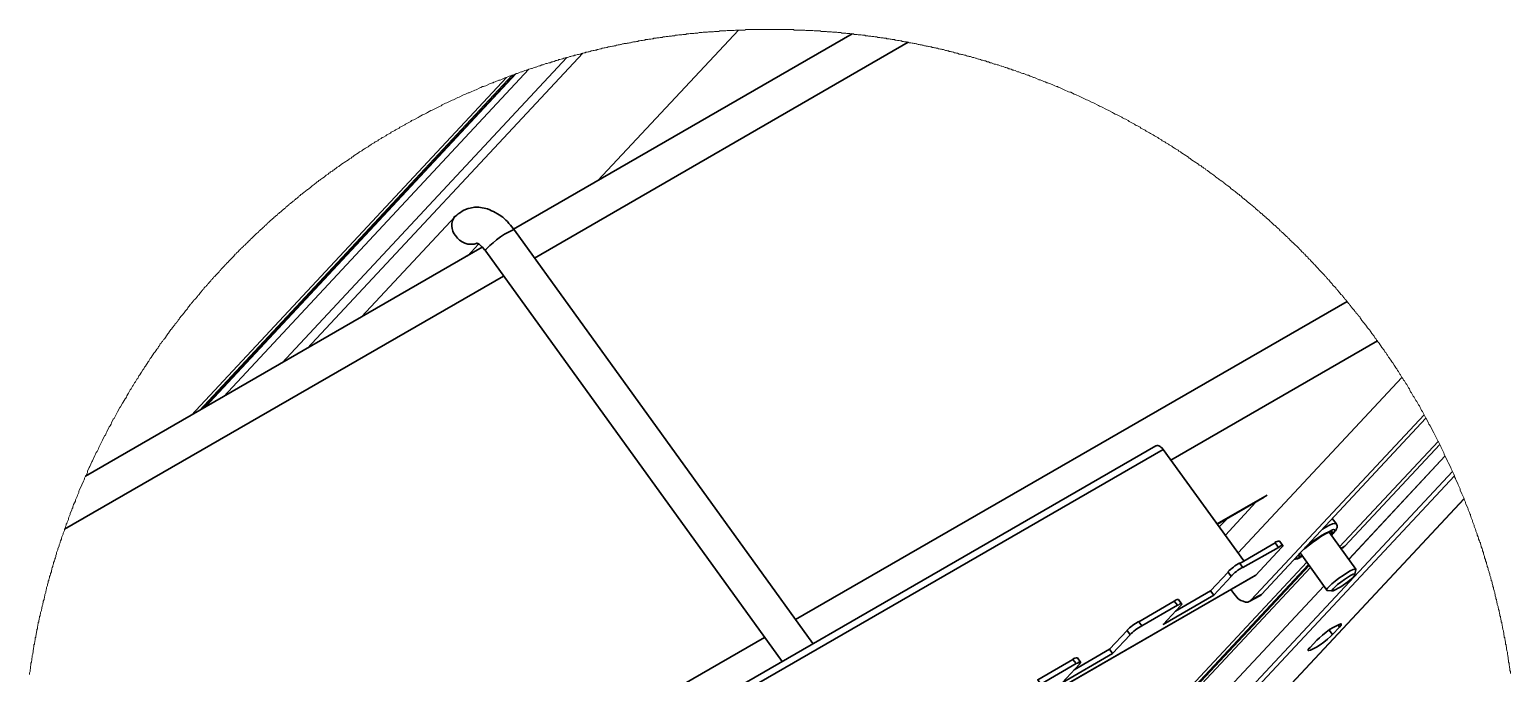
# Model space of a CAD drawing. Header units: feet. Extents: x -327 to 55127, y -2634 to 4121.
# Drawn here: x -273.46 to -255.54, y 54.48 to 62.28 of the extents above; entities that cross this region are included whole.
import ezdxf

# ---------------------------------------------------------------- set-up
doc = ezdxf.new("R2010")
doc.units = ezdxf.units.FT
doc.header["$MEASUREMENT"] = 0
doc.layers.add('PDF_0', color=7, linetype='Continuous')

msp = doc.modelspace()

# ---------------------------------------------------------------- linework, layer by layer
at = {"layer": 'PDF_0', "lineweight": 18}
msp.add_lwpolyline([(-273.457, 54.469), (-273.457, 54.49), (-273.452, 54.506), (-273.452, 54.527), (-273.447, 54.543), (-273.447, 54.569), (-273.442, 54.58), (-273.442, 54.606), (-273.436, 54.617), (-273.436, 54.627), (-273.431, 54.643), (-273.431, 54.664), (-273.426, 54.68), (-273.426, 54.701), (-273.42, 54.717), (-273.42, 54.728), (-273.415, 54.738), (-273.415, 54.765), (-273.41, 54.775), (-273.41, 54.791), (-273.405, 54.801), (-273.405, 54.828), (-273.399, 54.838), (-273.399, 54.849), (-273.394, 54.865), (-273.394, 54.875), (-273.389, 54.886), (-273.389, 54.912), (-273.384, 54.923), (-273.384, 54.938), (-273.378, 54.949), (-273.378, 54.96), (-273.373, 54.975), (-273.373, 54.986), (-273.368, 54.996), (-273.368, 55.012), (-273.362, 55.023), (-273.362, 55.049), (-273.357, 55.06), (-273.357, 55.07), (-273.352, 55.086), (-273.352, 55.097), (-273.347, 55.107), (-273.347, 55.123), (-273.341, 55.133), (-273.341, 55.144), (-273.336, 55.16), (-273.336, 55.17), (-273.331, 55.181), (-273.331, 55.191), (-273.326, 55.207), (-273.326, 55.218), (-273.32, 55.228), (-273.315, 55.244), (-273.315, 55.255), (-273.31, 55.265), (-273.31, 55.281), (-273.304, 55.292), (-273.304, 55.302), (-273.299, 55.318), (-273.299, 55.329), (-273.294, 55.339), (-273.294, 55.355), (-273.283, 55.376), (-273.283, 55.386), (-273.278, 55.402), (-273.278, 55.413), (-273.273, 55.423), (-273.273, 55.439), (-273.262, 55.46), (-273.262, 55.476), (-273.257, 55.487), (-273.257, 55.497), (-273.252, 55.508), (-273.252, 55.524), (-273.241, 55.545), (-273.241, 55.56), (-273.231, 55.582), (-273.231, 55.597), (-273.225, 55.608), (-273.225, 55.618), (-273.22, 55.629), (-273.215, 55.645), (-273.215, 55.655), (-273.21, 55.666), (-273.204, 55.682), (-273.204, 55.692), (-273.194, 55.713), (-273.194, 55.729), (-273.189, 55.74), (-273.189, 55.75), (-273.183, 55.766), (-273.178, 55.777), (-273.178, 55.787), (-273.173, 55.798), (-273.167, 55.813), (-273.167, 55.824), (-273.157, 55.845), (-273.152, 55.861), (-273.152, 55.871), (-273.146, 55.882), (-273.141, 55.898), (-273.141, 55.908), (-273.131, 55.929), (-273.131, 55.945), (-273.115, 55.977), (-273.115, 55.993), (-273.099, 56.024), (-273.099, 56.04), (-273.088, 56.061), (-273.088, 56.072), (-273.083, 56.088), (-273.073, 56.109), (-273.073, 56.119), (-273.067, 56.135), (-273.051, 56.167), (-273.051, 56.182), (-273.036, 56.214), (-273.036, 56.23), (-273.025, 56.251), (-273.02, 56.267), (-273.015, 56.277), (-273.015, 56.288), (-273.009, 56.298), (-273.004, 56.314), (-272.988, 56.346), (-272.988, 56.356), (-272.983, 56.372), (-272.967, 56.404), (-272.967, 56.42), (-272.946, 56.462), (-272.941, 56.478), (-272.936, 56.488), (-272.936, 56.499), (-272.93, 56.509), (-272.925, 56.525), (-272.904, 56.567), (-272.904, 56.583), (-272.883, 56.625), (-272.878, 56.641), (-272.862, 56.673), (-272.862, 56.683), (-272.856, 56.699), (-272.83, 56.752), (-272.825, 56.767), (-272.804, 56.81), (-272.798, 56.825), (-272.793, 56.836), (-272.793, 56.847), (-272.783, 56.868), (-272.777, 56.873), (-272.762, 56.904), (-272.756, 56.92), (-272.756, 56.931), (-272.735, 56.973), (-272.73, 56.989), (-272.704, 57.042), (-272.698, 57.057), (-272.667, 57.121), (-272.661, 57.136), (-272.651, 57.158), (-272.64, 57.168), (-272.625, 57.2), (-272.619, 57.215), (-272.582, 57.289), (-272.577, 57.305), (-272.551, 57.358), (-272.54, 57.368), (-272.53, 57.389), (-272.524, 57.405), (-272.493, 57.468), (-272.482, 57.479), (-272.472, 57.5), (-272.466, 57.516), (-272.445, 57.558), (-272.435, 57.569), (-272.403, 57.632), (-272.393, 57.648), (-272.366, 57.7), (-272.356, 57.711), (-272.335, 57.753), (-272.324, 57.764), (-272.303, 57.806), (-272.292, 57.816), (-272.287, 57.827), (-272.282, 57.843), (-272.271, 57.864), (-272.261, 57.874), (-272.24, 57.917), (-272.229, 57.927), (-272.213, 57.959), (-272.203, 57.969), (-272.187, 58.001), (-272.176, 58.011), (-272.161, 58.043), (-272.15, 58.054), (-272.134, 58.085), (-272.124, 58.096), (-272.113, 58.117), (-272.103, 58.127), (-272.087, 58.159), (-272.076, 58.17), (-272.066, 58.191), (-272.055, 58.201), (-272.045, 58.222), (-272.034, 58.233), (-272.024, 58.254), (-272.013, 58.264), (-271.997, 58.296), (-271.987, 58.307), (-271.976, 58.328), (-271.966, 58.338), (-271.955, 58.359), (-271.945, 58.365), (-271.939, 58.375), (-271.929, 58.386), (-271.918, 58.407), (-271.908, 58.417), (-271.897, 58.438), (-271.887, 58.449), (-271.876, 58.47), (-271.866, 58.48), (-271.86, 58.491), (-271.85, 58.502), (-271.839, 58.523), (-271.829, 58.528), (-271.823, 58.538), (-271.813, 58.549), (-271.802, 58.57), (-271.792, 58.581), (-271.786, 58.591), (-271.776, 58.602), (-271.765, 58.623), (-271.755, 58.633), (-271.75, 58.644), (-271.739, 58.649), (-271.728, 58.67), (-271.718, 58.681), (-271.713, 58.691), (-271.702, 58.702), (-271.697, 58.712), (-271.686, 58.723), (-271.681, 58.733), (-271.67, 58.739), (-271.66, 58.76), (-271.649, 58.77), (-271.644, 58.781), (-271.634, 58.791), (-271.628, 58.802), (-271.602, 58.828), (-271.597, 58.839), (-271.586, 58.849), (-271.581, 58.86), (-271.57, 58.871), (-271.565, 58.881), (-271.549, 58.897), (-271.544, 58.907), (-271.533, 58.918), (-271.528, 58.929), (-271.518, 58.939), (-271.512, 58.95), (-271.502, 58.955), (-271.497, 58.965), (-271.486, 58.976), (-271.481, 58.986), (-271.47, 58.997), (-271.465, 59.008), (-271.454, 59.013), (-271.444, 59.023), (-271.439, 59.034), (-271.428, 59.044), (-271.423, 59.055), (-271.412, 59.06), (-271.407, 59.071), (-271.396, 59.081), (-271.391, 59.092), (-271.381, 59.102), (-271.375, 59.113), (-271.365, 59.118), (-271.36, 59.129), (-271.349, 59.139), (-271.344, 59.15), (-271.333, 59.16), (-271.323, 59.166), (-271.317, 59.176), (-271.307, 59.187), (-271.302, 59.197), (-271.291, 59.203), (-271.286, 59.213), (-271.265, 59.234), (-271.259, 59.245), (-271.249, 59.25), (-271.244, 59.261), (-271.233, 59.271), (-271.228, 59.282), (-271.217, 59.287), (-271.207, 59.297), (-271.201, 59.308), (-271.164, 59.345), (-271.159, 59.355), (-271.149, 59.361), (-271.143, 59.371), (-271.096, 59.419), (-271.091, 59.429), (-271.08, 59.435), (-271.075, 59.445), (-271.064, 59.456), (-271.054, 59.461), (-271.049, 59.471), (-270.985, 59.535), (-270.98, 59.545), (-270.969, 59.556), (-270.959, 59.561), (-270.954, 59.572), (-270.943, 59.582), (-270.933, 59.587), (-270.927, 59.598), (-270.917, 59.608), (-270.906, 59.614), (-270.901, 59.624), (-270.89, 59.635), (-270.88, 59.64), (-270.869, 59.651), (-270.864, 59.661), (-270.853, 59.666), (-270.843, 59.677), (-270.838, 59.688), (-270.827, 59.693), (-270.817, 59.703), (-270.811, 59.714), (-270.801, 59.719), (-270.79, 59.73), (-270.785, 59.74), (-270.774, 59.746), (-270.711, 59.809), (-270.701, 59.814), (-270.69, 59.825), (-270.685, 59.835), (-270.674, 59.84), (-270.637, 59.877), (-270.627, 59.883), (-270.616, 59.893), (-270.611, 59.904), (-270.6, 59.909), (-270.59, 59.919), (-270.579, 59.925), (-270.574, 59.935), (-270.564, 59.946), (-270.553, 59.951), (-270.516, 59.988), (-270.506, 59.993), (-270.5, 60.004), (-270.49, 60.009), (-270.479, 60.02), (-270.469, 60.025), (-270.458, 60.035), (-270.453, 60.046), (-270.442, 60.051), (-270.432, 60.062), (-270.421, 60.067), (-270.395, 60.093), (-270.384, 60.099), (-270.374, 60.109), (-270.363, 60.114), (-270.358, 60.125), (-270.347, 60.136), (-270.337, 60.141), (-270.326, 60.151), (-270.316, 60.157), (-270.311, 60.167), (-270.3, 60.172), (-270.29, 60.183), (-270.279, 60.188), (-270.268, 60.199), (-270.258, 60.204), (-270.253, 60.215), (-270.242, 60.22), (-270.232, 60.23), (-270.221, 60.236), (-270.21, 60.246), (-270.2, 60.252), (-270.195, 60.262), (-270.184, 60.267), (-270.174, 60.278), (-270.163, 60.283), (-270.152, 60.294), (-270.142, 60.299), (-270.116, 60.325), (-270.105, 60.331), (-270.094, 60.341), (-270.084, 60.346), (-270.073, 60.357), (-270.063, 60.362), (-270.047, 60.378), (-270.037, 60.383), (-270.026, 60.394), (-270.015, 60.399), (-270.005, 60.41), (-269.994, 60.415), (-269.979, 60.431), (-269.968, 60.436), (-269.957, 60.447), (-269.947, 60.452), (-269.936, 60.462), (-269.926, 60.468), (-269.915, 60.478), (-269.894, 60.489), (-269.868, 60.515), (-269.847, 60.526), (-269.836, 60.536), (-269.826, 60.541), (-269.815, 60.552), (-269.794, 60.562), (-269.784, 60.573), (-269.773, 60.578), (-269.762, 60.589), (-269.752, 60.594), (-269.736, 60.61), (-269.715, 60.62), (-269.704, 60.631), (-269.694, 60.636), (-269.683, 60.647), (-269.662, 60.657), (-269.652, 60.668), (-269.631, 60.678), (-269.62, 60.689), (-269.599, 60.7), (-269.588, 60.71), (-269.567, 60.721), (-269.557, 60.731), (-269.546, 60.736), (-269.531, 60.752), (-269.509, 60.763), (-269.499, 60.773), (-269.478, 60.784), (-269.467, 60.794), (-269.436, 60.81), (-269.425, 60.821), (-269.404, 60.831), (-269.393, 60.842), (-269.362, 60.858), (-269.351, 60.868), (-269.33, 60.879), (-269.32, 60.889), (-269.288, 60.905), (-269.278, 60.916), (-269.246, 60.931), (-269.235, 60.942), (-269.204, 60.958), (-269.193, 60.968), (-269.177, 60.974), (-269.146, 60.989), (-269.135, 61), (-269.093, 61.021), (-269.082, 61.032), (-269.04, 61.053), (-269.03, 61.063), (-268.988, 61.084), (-268.977, 61.095), (-268.967, 61.1), (-268.951, 61.105), (-268.919, 61.121), (-268.909, 61.132), (-268.845, 61.163), (-268.835, 61.174), (-268.824, 61.179), (-268.808, 61.184), (-268.756, 61.211), (-268.745, 61.221), (-268.703, 61.242), (-268.687, 61.248), (-268.656, 61.264), (-268.645, 61.274), (-268.603, 61.295), (-268.587, 61.3), (-268.513, 61.337), (-268.497, 61.343), (-268.476, 61.353), (-268.466, 61.364), (-268.424, 61.385), (-268.408, 61.39), (-268.345, 61.422), (-268.329, 61.427), (-268.276, 61.453), (-268.26, 61.459), (-268.208, 61.485), (-268.192, 61.49), (-268.15, 61.511), (-268.139, 61.511), (-268.123, 61.517), (-268.07, 61.543), (-268.055, 61.548), (-268.012, 61.569), (-267.997, 61.575), (-267.976, 61.585), (-267.965, 61.585), (-267.955, 61.59), (-267.939, 61.596), (-267.886, 61.622), (-267.87, 61.627), (-267.86, 61.632), (-267.849, 61.632), (-267.839, 61.638), (-267.823, 61.643), (-267.781, 61.664), (-267.765, 61.664), (-267.723, 61.685), (-267.707, 61.69), (-267.696, 61.696), (-267.686, 61.696), (-267.654, 61.712), (-267.638, 61.717), (-267.628, 61.717), (-267.617, 61.722), (-267.612, 61.722), (-267.57, 61.743), (-267.554, 61.743), (-267.522, 61.759), (-267.506, 61.764), (-267.496, 61.764), (-267.464, 61.78), (-267.449, 61.785), (-267.438, 61.785), (-267.417, 61.796), (-267.412, 61.796), (-267.401, 61.801), (-267.385, 61.806), (-267.375, 61.806), (-267.354, 61.817), (-267.338, 61.822), (-267.327, 61.822), (-267.306, 61.833), (-267.29, 61.838), (-267.28, 61.838), (-267.259, 61.849), (-267.243, 61.849), (-267.211, 61.864), (-267.196, 61.864), (-267.174, 61.875), (-267.159, 61.875), (-267.138, 61.885), (-267.127, 61.885), (-267.111, 61.891), (-267.09, 61.901), (-267.08, 61.901), (-267.064, 61.907), (-267.053, 61.912), (-267.043, 61.912), (-267.027, 61.917), (-267.016, 61.922), (-267.006, 61.922), (-266.995, 61.928), (-266.979, 61.933), (-266.969, 61.933), (-266.958, 61.938), (-266.948, 61.938), (-266.937, 61.943), (-266.921, 61.949), (-266.911, 61.949), (-266.9, 61.954), (-266.885, 61.959), (-266.874, 61.959), (-266.863, 61.965), (-266.848, 61.965), (-266.827, 61.975), (-266.816, 61.975), (-266.8, 61.98), (-266.79, 61.98), (-266.779, 61.986), (-266.763, 61.991), (-266.758, 61.991), (-266.747, 61.996), (-266.737, 61.996), (-266.726, 62.001), (-266.711, 62.001), (-266.7, 62.007), (-266.689, 62.007), (-266.674, 62.012), (-266.663, 62.017), (-266.653, 62.017), (-266.637, 62.023), (-266.626, 62.023), (-266.616, 62.028), (-266.6, 62.028), (-266.589, 62.033), (-266.579, 62.033), (-266.568, 62.038), (-266.552, 62.044), (-266.542, 62.044), (-266.531, 62.049), (-266.516, 62.049), (-266.505, 62.054), (-266.494, 62.054), (-266.479, 62.059), (-266.468, 62.059), (-266.458, 62.065), (-266.442, 62.065), (-266.431, 62.07), (-266.421, 62.07), (-266.405, 62.075), (-266.394, 62.075), (-266.384, 62.081), (-266.368, 62.081), (-266.357, 62.086), (-266.347, 62.086), (-266.336, 62.091), (-266.321, 62.091), (-266.31, 62.096), (-266.299, 62.096), (-266.284, 62.102), (-266.273, 62.102), (-266.263, 62.107), (-266.236, 62.107), (-266.226, 62.112), (-266.21, 62.112), (-266.199, 62.117), (-266.189, 62.117), (-266.173, 62.123), (-266.162, 62.123), (-266.152, 62.128), (-266.126, 62.128), (-266.115, 62.133), (-266.099, 62.133), (-266.089, 62.138), (-266.078, 62.138), (-266.062, 62.144), (-266.041, 62.144), (-266.025, 62.149), (-266.015, 62.149), (-266.004, 62.154), (-265.978, 62.154), (-265.967, 62.16), (-265.941, 62.16), (-265.925, 62.165), (-265.915, 62.165), (-265.904, 62.17), (-265.878, 62.17), (-265.867, 62.175), (-265.841, 62.175), (-265.83, 62.181), (-265.804, 62.181), (-265.793, 62.186), (-265.767, 62.186), (-265.757, 62.191), (-265.73, 62.191), (-265.72, 62.196), (-265.693, 62.196), (-265.683, 62.202), (-265.656, 62.202), (-265.641, 62.207), (-265.62, 62.207), (-265.604, 62.212), (-265.567, 62.212), (-265.556, 62.218), (-265.519, 62.218), (-265.509, 62.223), (-265.482, 62.223), (-265.467, 62.228), (-265.419, 62.228), (-265.409, 62.233), (-265.372, 62.233), (-265.356, 62.239), (-265.319, 62.239), (-265.309, 62.244), (-265.256, 62.244), (-265.245, 62.249), (-265.182, 62.249), (-265.171, 62.254), (-265.119, 62.254), (-265.108, 62.26), (-265.034, 62.26), (-265.019, 62.265), (-264.934, 62.265), (-264.918, 62.27), (-264.803, 62.27), (-264.792, 62.276), (-264.217, 62.276), (-264.207, 62.27), (-264.08, 62.27), (-264.065, 62.265), (-263.98, 62.265), (-263.964, 62.26), (-263.891, 62.26), (-263.88, 62.254), (-263.817, 62.254), (-263.806, 62.249), (-263.754, 62.249), (-263.743, 62.244), (-263.69, 62.244), (-263.68, 62.239), (-263.643, 62.239), (-263.632, 62.233), (-263.58, 62.233), (-263.569, 62.228), (-263.532, 62.228), (-263.516, 62.223), (-263.49, 62.223), (-263.48, 62.218), (-263.443, 62.218), (-263.432, 62.212), (-263.395, 62.212), (-263.379, 62.207), (-263.353, 62.207), (-263.342, 62.202), (-263.316, 62.202), (-263.306, 62.196), (-263.279, 62.196), (-263.269, 62.191), (-263.242, 62.191), (-263.232, 62.186), (-263.205, 62.186), (-263.195, 62.181), (-263.169, 62.181), (-263.158, 62.175), (-263.132, 62.175), (-263.121, 62.17), (-263.095, 62.17), (-263.084, 62.165), (-263.058, 62.165), (-263.047, 62.16), (-263.032, 62.16), (-263.021, 62.154), (-262.995, 62.154), (-262.984, 62.149), (-262.974, 62.149), (-262.958, 62.144), (-262.937, 62.144), (-262.921, 62.138), (-262.91, 62.138), (-262.9, 62.133), (-262.884, 62.133), (-262.873, 62.128), (-262.847, 62.128), (-262.836, 62.123), (-262.826, 62.123), (-262.815, 62.117), (-262.794, 62.117), (-262.778, 62.112), (-262.768, 62.112), (-262.757, 62.107), (-262.742, 62.107), (-262.731, 62.102), (-262.721, 62.102), (-262.705, 62.096), (-262.694, 62.096), (-262.684, 62.091), (-262.668, 62.091), (-262.657, 62.086), (-262.647, 62.086), (-262.631, 62.081), (-262.62, 62.081), (-262.61, 62.075), (-262.594, 62.075), (-262.583, 62.07), (-262.573, 62.07), (-262.557, 62.065), (-262.547, 62.065), (-262.536, 62.059), (-262.52, 62.059), (-262.51, 62.054), (-262.499, 62.054), (-262.489, 62.049), (-262.473, 62.049), (-262.462, 62.044), (-262.452, 62.044), (-262.436, 62.038), (-262.425, 62.038), (-262.415, 62.033), (-262.399, 62.033), (-262.378, 62.023), (-262.362, 62.023), (-262.352, 62.017), (-262.341, 62.017), (-262.33, 62.012), (-262.315, 62.012), (-262.304, 62.007), (-262.294, 62.007), (-262.278, 62.001), (-262.267, 61.996), (-262.257, 61.996), (-262.241, 61.991), (-262.23, 61.991), (-262.209, 61.98), (-262.193, 61.98), (-262.183, 61.975), (-262.172, 61.975), (-262.157, 61.97), (-262.146, 61.965), (-262.135, 61.965), (-262.12, 61.959), (-262.109, 61.954), (-262.099, 61.954), (-262.088, 61.949), (-262.072, 61.949), (-262.051, 61.938), (-262.035, 61.938), (-262.014, 61.928), (-262.004, 61.928), (-261.988, 61.922), (-261.977, 61.917), (-261.967, 61.917), (-261.951, 61.912), (-261.94, 61.907), (-261.93, 61.907), (-261.919, 61.901), (-261.904, 61.896), (-261.893, 61.896), (-261.872, 61.885), (-261.856, 61.885), (-261.835, 61.875), (-261.819, 61.875), (-261.788, 61.859), (-261.772, 61.859), (-261.751, 61.849), (-261.74, 61.849), (-261.724, 61.843), (-261.703, 61.833), (-261.693, 61.833), (-261.677, 61.828), (-261.656, 61.817), (-261.645, 61.817), (-261.629, 61.812), (-261.608, 61.801), (-261.598, 61.801), (-261.582, 61.796), (-261.561, 61.785), (-261.55, 61.785), (-261.535, 61.78), (-261.503, 61.764), (-261.487, 61.764), (-261.456, 61.748), (-261.44, 61.743), (-261.429, 61.743), (-261.398, 61.727), (-261.382, 61.722), (-261.371, 61.722), (-261.35, 61.712), (-261.334, 61.706), (-261.313, 61.696), (-261.303, 61.696), (-261.292, 61.69), (-261.276, 61.685), (-261.245, 61.669), (-261.229, 61.669), (-261.187, 61.648), (-261.171, 61.643), (-261.15, 61.632), (-261.139, 61.632), (-261.129, 61.627), (-261.113, 61.622), (-261.071, 61.601), (-261.055, 61.596), (-261.034, 61.585), (-261.023, 61.585), (-261.013, 61.58), (-260.997, 61.575), (-260.955, 61.553), (-260.939, 61.548), (-260.886, 61.522), (-260.87, 61.517), (-260.86, 61.517), (-260.818, 61.495), (-260.802, 61.49), (-260.749, 61.464), (-260.733, 61.459), (-260.67, 61.427), (-260.654, 61.422), (-260.602, 61.395), (-260.586, 61.39), (-260.523, 61.358), (-260.512, 61.348), (-260.496, 61.343), (-260.422, 61.306), (-260.407, 61.3), (-260.354, 61.274), (-260.343, 61.264), (-260.322, 61.253), (-260.306, 61.248), (-260.243, 61.216), (-260.233, 61.206), (-260.212, 61.195), (-260.196, 61.19), (-260.164, 61.174), (-260.154, 61.163), (-260.09, 61.132), (-260.08, 61.121), (-260.069, 61.116), (-260.053, 61.111), (-260.022, 61.095), (-260.011, 61.084), (-259.959, 61.058), (-259.948, 61.047), (-259.906, 61.026), (-259.895, 61.016), (-259.864, 61), (-259.848, 60.989), (-259.806, 60.968), (-259.795, 60.958), (-259.764, 60.942), (-259.753, 60.931), (-259.721, 60.916), (-259.711, 60.905), (-259.679, 60.889), (-259.669, 60.879), (-259.637, 60.863), (-259.627, 60.852), (-259.605, 60.842), (-259.595, 60.831), (-259.563, 60.815), (-259.553, 60.805), (-259.532, 60.794), (-259.521, 60.784), (-259.5, 60.773), (-259.489, 60.763), (-259.468, 60.752), (-259.458, 60.742), (-259.437, 60.731), (-259.426, 60.721), (-259.416, 60.715), (-259.4, 60.7), (-259.379, 60.689), (-259.368, 60.678), (-259.347, 60.668), (-259.337, 60.657), (-259.316, 60.647), (-259.305, 60.636), (-259.284, 60.626), (-259.273, 60.615), (-259.263, 60.61), (-259.252, 60.599), (-259.231, 60.589), (-259.226, 60.578), (-259.205, 60.568), (-259.194, 60.557), (-259.184, 60.552), (-259.173, 60.541), (-259.152, 60.531), (-259.142, 60.52), (-259.131, 60.515), (-259.121, 60.505), (-259.11, 60.499), (-259.105, 60.489), (-259.084, 60.478), (-259.073, 60.468), (-259.063, 60.462), (-259.052, 60.452), (-259.031, 60.441), (-259.02, 60.431), (-259.01, 60.425), (-259.005, 60.415), (-258.994, 60.41), (-258.983, 60.399), (-258.973, 60.394), (-258.962, 60.383), (-258.941, 60.373), (-258.915, 60.346), (-258.904, 60.341), (-258.894, 60.331), (-258.883, 60.325), (-258.873, 60.315), (-258.862, 60.309), (-258.857, 60.299), (-258.846, 60.294), (-258.836, 60.283), (-258.825, 60.278), (-258.815, 60.267), (-258.804, 60.262), (-258.778, 60.236), (-258.767, 60.23), (-258.757, 60.22), (-258.746, 60.215), (-258.72, 60.188), (-258.709, 60.183), (-258.699, 60.172), (-258.688, 60.167), (-258.662, 60.141), (-258.651, 60.136), (-258.641, 60.125), (-258.63, 60.12), (-258.625, 60.109), (-258.614, 60.099), (-258.604, 60.093), (-258.593, 60.083), (-258.583, 60.078), (-258.578, 60.067), (-258.567, 60.062), (-258.557, 60.051), (-258.546, 60.046), (-258.535, 60.035), (-258.53, 60.025), (-258.52, 60.02), (-258.509, 60.009), (-258.499, 60.004), (-258.493, 59.993), (-258.483, 59.988), (-258.462, 59.967), (-258.451, 59.962), (-258.446, 59.951), (-258.435, 59.946), (-258.398, 59.909), (-258.388, 59.904), (-258.377, 59.893), (-258.372, 59.883), (-258.361, 59.877), (-258.351, 59.867), (-258.34, 59.861), (-258.335, 59.851), (-258.325, 59.84), (-258.314, 59.835), (-258.309, 59.825), (-258.298, 59.819), (-258.251, 59.772), (-258.24, 59.767), (-258.235, 59.756), (-258.224, 59.746), (-258.214, 59.74), (-258.209, 59.73), (-258.198, 59.719), (-258.188, 59.714), (-258.182, 59.703), (-258.172, 59.698), (-258.098, 59.624), (-258.093, 59.614), (-258.082, 59.608), (-258.072, 59.598), (-258.066, 59.587), (-258.056, 59.582), (-258.045, 59.572), (-258.04, 59.561), (-258.029, 59.556), (-258.019, 59.545), (-258.014, 59.535), (-258.003, 59.529), (-257.993, 59.519), (-257.987, 59.508), (-257.977, 59.498), (-257.966, 59.493), (-257.961, 59.482), (-257.924, 59.445), (-257.919, 59.435), (-257.908, 59.429), (-257.898, 59.419), (-257.892, 59.408), (-257.829, 59.345), (-257.824, 59.334), (-257.813, 59.329), (-257.808, 59.319), (-257.787, 59.297), (-257.782, 59.287), (-257.771, 59.282), (-257.766, 59.271), (-257.755, 59.261), (-257.75, 59.25), (-257.74, 59.245), (-257.729, 59.234), (-257.724, 59.224), (-257.697, 59.197), (-257.692, 59.187), (-257.655, 59.15), (-257.65, 59.139), (-257.639, 59.129), (-257.634, 59.118), (-257.624, 59.113), (-257.618, 59.102), (-257.608, 59.092), (-257.602, 59.081), (-257.592, 59.071), (-257.581, 59.066), (-257.576, 59.055), (-257.566, 59.044), (-257.56, 59.034), (-257.55, 59.023), (-257.545, 59.013), (-257.534, 59.008), (-257.529, 58.997), (-257.518, 58.986), (-257.518, 58.981), (-257.508, 58.971), (-257.502, 58.96), (-257.492, 58.955), (-257.487, 58.944), (-257.476, 58.934), (-257.471, 58.923), (-257.46, 58.913), (-257.455, 58.902), (-257.429, 58.876), (-257.423, 58.865), (-257.413, 58.855), (-257.407, 58.844), (-257.397, 58.834), (-257.392, 58.823), (-257.381, 58.818), (-257.376, 58.807), (-257.365, 58.797), (-257.36, 58.786), (-257.349, 58.776), (-257.339, 58.755), (-257.313, 58.728), (-257.307, 58.718), (-257.297, 58.707), (-257.292, 58.697), (-257.281, 58.686), (-257.27, 58.665), (-257.244, 58.639), (-257.239, 58.628), (-257.228, 58.618), (-257.218, 58.596), (-257.207, 58.586), (-257.202, 58.575), (-257.191, 58.565), (-257.181, 58.544), (-257.17, 58.538), (-257.16, 58.517), (-257.149, 58.507), (-257.144, 58.496), (-257.128, 58.48), (-257.118, 58.459), (-257.107, 58.449), (-257.096, 58.428), (-257.086, 58.417), (-257.081, 58.407), (-257.07, 58.396), (-257.06, 58.375), (-257.049, 58.365), (-257.038, 58.343), (-257.028, 58.333), (-257.017, 58.312), (-257.007, 58.301), (-257.002, 58.291), (-256.986, 58.275), (-256.975, 58.254), (-256.965, 58.243), (-256.949, 58.212), (-256.938, 58.201), (-256.928, 58.18), (-256.917, 58.17), (-256.907, 58.148), (-256.896, 58.138), (-256.88, 58.106), (-256.87, 58.096), (-256.854, 58.064), (-256.843, 58.054), (-256.833, 58.032), (-256.822, 58.022), (-256.807, 57.99), (-256.796, 57.98), (-256.775, 57.938), (-256.764, 57.927), (-256.759, 57.911), (-256.749, 57.89), (-256.738, 57.88), (-256.717, 57.837), (-256.706, 57.827), (-256.685, 57.785), (-256.675, 57.774), (-256.654, 57.732), (-256.643, 57.721), (-256.633, 57.7), (-256.627, 57.685), (-256.617, 57.664), (-256.606, 57.653), (-256.585, 57.611), (-256.58, 57.606), (-256.564, 57.574), (-256.559, 57.569), (-256.532, 57.516), (-256.527, 57.5), (-256.522, 57.49), (-256.511, 57.479), (-256.469, 57.395), (-256.459, 57.379), (-256.422, 57.305), (-256.417, 57.289), (-256.411, 57.284), (-256.385, 57.231), (-256.38, 57.215), (-256.348, 57.152), (-256.343, 57.136), (-256.301, 57.052), (-256.295, 57.036), (-256.264, 56.973), (-256.258, 56.957), (-256.243, 56.926), (-256.237, 56.92), (-256.232, 56.91), (-256.227, 56.894), (-256.216, 56.873), (-256.216, 56.862), (-256.206, 56.841), (-256.2, 56.825), (-256.179, 56.783), (-256.174, 56.767), (-256.148, 56.715), (-256.148, 56.699), (-256.127, 56.657), (-256.121, 56.641), (-256.1, 56.599), (-256.1, 56.594), (-256.095, 56.578), (-256.084, 56.557), (-256.084, 56.546), (-256.079, 56.53), (-256.058, 56.488), (-256.053, 56.472), (-256.053, 56.462), (-256.037, 56.43), (-256.032, 56.414), (-256.026, 56.404), (-256.026, 56.393), (-256.021, 56.383), (-256.016, 56.367), (-256, 56.335), (-256, 56.325), (-255.995, 56.309), (-255.979, 56.277), (-255.979, 56.261), (-255.963, 56.23), (-255.958, 56.214), (-255.958, 56.203), (-255.947, 56.182), (-255.942, 56.167), (-255.942, 56.156), (-255.932, 56.135), (-255.926, 56.119), (-255.926, 56.109), (-255.916, 56.088), (-255.911, 56.072), (-255.905, 56.061), (-255.905, 56.051), (-255.9, 56.04), (-255.895, 56.024), (-255.895, 56.014), (-255.884, 55.993), (-255.879, 55.977), (-255.879, 55.966), (-255.868, 55.945), (-255.868, 55.929), (-255.853, 55.898), (-255.853, 55.882), (-255.842, 55.861), (-255.842, 55.845), (-255.831, 55.824), (-255.831, 55.813), (-255.826, 55.798), (-255.821, 55.787), (-255.821, 55.777), (-255.816, 55.766), (-255.81, 55.75), (-255.81, 55.74), (-255.805, 55.729), (-255.8, 55.713), (-255.8, 55.703), (-255.789, 55.682), (-255.789, 55.666), (-255.779, 55.645), (-255.779, 55.629), (-255.773, 55.618), (-255.773, 55.608), (-255.768, 55.597), (-255.763, 55.582), (-255.763, 55.571), (-255.758, 55.56), (-255.752, 55.545), (-255.752, 55.534), (-255.747, 55.524), (-255.747, 55.508), (-255.737, 55.487), (-255.737, 55.476), (-255.731, 55.46), (-255.731, 55.45), (-255.726, 55.439), (-255.726, 55.423), (-255.716, 55.402), (-255.716, 55.386), (-255.71, 55.376), (-255.71, 55.365), (-255.705, 55.355), (-255.705, 55.339), (-255.7, 55.329), (-255.7, 55.318), (-255.694, 55.302), (-255.689, 55.292), (-255.689, 55.281), (-255.684, 55.265), (-255.684, 55.255), (-255.679, 55.244), (-255.679, 55.228), (-255.673, 55.218), (-255.673, 55.207), (-255.668, 55.197), (-255.668, 55.181), (-255.663, 55.17), (-255.663, 55.16), (-255.658, 55.144), (-255.658, 55.133), (-255.652, 55.123), (-255.652, 55.107), (-255.647, 55.097), (-255.647, 55.086), (-255.642, 55.07), (-255.642, 55.06), (-255.636, 55.049), (-255.636, 55.033), (-255.631, 55.023), (-255.631, 55.012), (-255.626, 54.996), (-255.626, 54.986), (-255.621, 54.975), (-255.621, 54.949), (-255.615, 54.938), (-255.615, 54.923), (-255.61, 54.912), (-255.61, 54.902), (-255.605, 54.886), (-255.605, 54.875), (-255.6, 54.865), (-255.6, 54.838), (-255.594, 54.828), (-255.594, 54.812), (-255.589, 54.801), (-255.589, 54.775), (-255.584, 54.765), (-255.584, 54.754), (-255.578, 54.738), (-255.578, 54.717), (-255.573, 54.701), (-255.573, 54.691), (-255.568, 54.68), (-255.568, 54.654), (-255.563, 54.643), (-255.563, 54.617), (-255.557, 54.606), (-255.557, 54.58), (-255.552, 54.569), (-255.552, 54.554), (-255.547, 54.543), (-255.547, 54.517), (-255.542, 54.506), (-255.542, 54.48)], dxfattribs=at)
at = {"layer": 'PDF_0', "lineweight": 35}
for points in [[(-267.601, 59.861), (-263.506, 62.223)], [(-264.882, 62.27), (-266.584, 60.447)], [(-271.502, 57.606), (-267.686, 61.696)], [(-267.57, 61.743), (-271.333, 57.706)], [(-267.417, 61.796), (-271.112, 57.832)], [(-269.441, 58.797), (-268.308, 60.014), (-268.287, 60.03), (-268.271, 60.046), (-268.244, 60.062), (-268.223, 60.078), (-268.202, 60.088), (-268.15, 60.109), (-268.128, 60.114), (-268.076, 60.125), (-268.023, 60.125), (-267.918, 60.104), (-267.891, 60.093), (-267.87, 60.083), (-267.844, 60.072), (-267.823, 60.062), (-267.796, 60.046), (-267.775, 60.035), (-267.733, 60.004), (-267.696, 59.967), (-267.675, 59.951), (-267.659, 59.93), (-267.638, 59.909), (-267.591, 59.846), (-263.98, 54.844)], [(-268.028, 59.677), (-268.16, 59.535)], [(-268.049, 59.693), (-268.039, 59.688), (-268.034, 59.688), (-268.034, 59.682), (-268.028, 59.682), (-268.018, 59.677), (-267.991, 59.651), (-267.976, 59.64), (-267.955, 59.608), (-267.939, 59.593), (-264.354, 54.627)], [(-272.783, 56.868), (-267.981, 59.64)], [(-258.551, 55.439), (-258.572, 55.423), (-258.694, 55.355), (-258.678, 55.371), (-256.585, 57.611)], [(-256.564, 57.574), (-258.551, 55.439), (-258.678, 55.371)], [(-267.781, 52.646), (-259.832, 57.237), (-259.827, 57.237), (-259.816, 57.242), (-259.806, 57.242), (-259.795, 57.237), (-259.779, 57.231), (-259.769, 57.221), (-259.753, 57.21), (-259.742, 57.194)], [(-266.642, 51.149), (-267.696, 52.603), (-259.742, 57.194), (-258.767, 55.845)], [(-257.608, 56.014), (-256.417, 57.289)], [(-256.395, 57.252), (-257.545, 56.024), (-257.56, 56.008), (-257.592, 55.993)], [(-256.332, 57.115), (-257.497, 55.861)], [(-258.52, 56.615), (-259.084, 56.288)], [(-256.1, 56.594), (-266.942, 44.976), (-266.948, 44.971), (-267.364, 44.655)], [(-258.989, 56.156), (-258.62, 56.557)], [(-257.697, 56.356), (-257.65, 56.298), (-257.645, 56.288), (-257.645, 56.283), (-257.639, 56.272), (-257.639, 56.246), (-257.645, 56.24), (-257.645, 56.23), (-257.65, 56.225), (-257.655, 56.214), (-257.666, 56.203), (-257.676, 56.188), (-257.687, 56.177)], [(-258.066, 55.908), (-258.093, 55.898), (-258.103, 55.903), (-258.103, 55.914), (-258.093, 55.935), (-258.066, 55.961), (-258.029, 55.993), (-257.935, 56.066), (-257.882, 56.103), (-257.834, 56.14), (-257.787, 56.167), (-257.745, 56.188), (-257.718, 56.198), (-257.697, 56.198), (-257.692, 56.193), (-257.713, 56.161)], [(-257.697, 55.481), (-257.761, 55.487), (-257.766, 55.497), (-257.755, 55.513), (-257.703, 55.566), (-257.66, 55.597), (-257.618, 55.634), (-257.566, 55.666), (-257.523, 55.697), (-257.481, 55.724), (-257.444, 55.74), (-257.423, 55.745), (-257.413, 55.745), (-257.734, 56.193)], [(-257.692, 56.167), (-257.708, 56.156)], [(-258.293, 56.03), (-258.293, 56.024), (-258.309, 56.008), (-258.62, 55.671), (-258.63, 55.666), (-266.579, 51.075), (-266.574, 51.085), (-266.61, 51.133), (-266.299, 51.47), (-266.263, 51.418), (-266.574, 51.085), (-258.62, 55.671)], [(-257.761, 55.492), (-258.087, 55.94)], [(-258.061, 55.903), (-258.072, 55.892), (-258.077, 55.892)], [(-268.144, 44.955), (-258.003, 55.829)], [(-258.087, 55.887), (-258.103, 55.877), (-258.119, 55.871), (-258.14, 55.866), (-258.156, 55.866)], [(-257.413, 55.745), (-257.413, 55.74), (-257.423, 55.682), (-257.429, 55.666), (-257.444, 55.645), (-257.508, 55.592), (-257.592, 55.529), (-257.687, 55.481), (-257.703, 55.481), (-257.703, 55.487), (-257.687, 55.508), (-257.634, 55.56), (-257.592, 55.587), (-257.55, 55.618), (-257.513, 55.645), (-257.476, 55.666), (-257.444, 55.682), (-257.429, 55.687), (-257.423, 55.682)], [(-257.798, 55.539), (-267.807, 44.813)], [(-259.168, 55.481), (-258.957, 55.708), (-258.92, 55.655), (-259.131, 55.429), (-259.742, 55.076), (-259.532, 55.302), (-259.521, 55.313), (-259.521, 55.318), (-259.516, 55.323), (-259.542, 55.323), (-259.553, 55.313), (-259.569, 55.307), (-260.001, 55.06), (-260.038, 55.107), (-259.611, 55.355), (-259.569, 55.307)], [(-259.595, 55.234), (-259.168, 55.481), (-259.131, 55.429)], [(-258.694, 55.355), (-258.72, 55.344), (-258.746, 55.344), (-258.773, 55.355), (-258.804, 55.365), (-258.836, 55.386), (-258.889, 55.45), (-258.925, 55.497)], [(-260.744, 54.617), (-260.765, 54.617), (-260.776, 54.606), (-260.797, 54.601), (-261.224, 54.353), (-261.26, 54.406), (-260.834, 54.649), (-260.797, 54.601)], [(-260.818, 54.527), (-260.391, 54.775), (-260.354, 54.722)]]:
    msp.add_lwpolyline(points, dxfattribs=at)
at = {"layer": 'PDF_0', "color": 8, "lineweight": 35, "true_color": 0x7f7f7f}
for points in [[(-266.763, 61.991), (-270.1, 58.417)], [(-267.348, 59.508), (-262.826, 62.123)], [(-270.405, 58.238), (-266.958, 61.938)], [(-271.402, 57.664), (-267.617, 61.722)], [(-271.365, 57.685), (-267.591, 61.733)], [(-267.939, 59.593), (-267.944, 59.598), (-267.939, 59.614), (-267.891, 59.661), (-267.849, 59.693), (-267.807, 59.73), (-267.759, 59.767), (-267.712, 59.798), (-267.67, 59.819), (-267.633, 59.84), (-267.607, 59.851), (-267.591, 59.851), (-267.591, 59.846)], [(-273.036, 56.23), (-267.723, 59.292)], [(-264.191, 55.133), (-257.518, 58.986)], [(-259.648, 57.063), (-257.149, 58.507)], [(-258.836, 55.94), (-256.854, 58.064)], [(-257.497, 55.866), (-256.332, 57.115)], [(-256.243, 56.926), (-267.612, 44.739)], [(-256.216, 56.873), (-267.554, 44.723)], [(-259.089, 56.293), (-258.483, 56.641)], [(-256.1, 56.599), (-266.948, 44.971)], [(-259.063, 56.256), (-258.973, 56.351)], [(-257.813, 56.23), (-257.776, 56.251), (-257.729, 56.277), (-257.692, 56.293), (-257.666, 56.298), (-257.65, 56.298)], [(-257.692, 56.219), (-257.682, 56.225), (-257.666, 56.219), (-257.666, 56.214), (-257.671, 56.193), (-257.692, 56.167)], [(-257.545, 56.024), (-257.592, 55.993)], [(-268.113, 44.945), (-257.987, 55.798)], [(-268.102, 44.94), (-257.977, 55.787)], [(-268.076, 44.929), (-257.961, 55.766)], [(-258.077, 55.892), (-258.103, 55.882), (-258.124, 55.877), (-258.135, 55.882), (-258.135, 55.887)], [(-267.807, 44.813), (-257.798, 55.539)], [(-257.692, 54.954), (-257.734, 55.007)], [(-257.608, 55.044), (-257.624, 55.07)], [(-272.972, 50.068), (-264.565, 54.917)]]:
    msp.add_lwpolyline(points, dxfattribs=at)
msp.add_lwpolyline([(-268.311, 60.016, 0.35443), (-268.305, 59.782, 0.348317), (-268.042, 59.689)], format="xyb", dxfattribs=at)
at = {"layer": 'PDF_0', "lineweight": 35}
for points in [[(-258.39, 56.067, -0.197442), (-258.335, 56.082), (-258.293, 56.03), (-258.314, 56.03), (-258.346, 56.008), (-258.388, 56.061), (-258.815, 55.813), (-258.778, 55.766), (-258.346, 56.008)], [(-259.609, 55.357, -0.197791), (-259.558, 55.376), (-259.521, 55.323)], [(-260.835, 54.655, -0.19565), (-260.781, 54.67), (-260.744, 54.617), (-260.744, 54.612), (-260.749, 54.606), (-260.754, 54.596), (-260.965, 54.369), (-260.354, 54.722), (-260.143, 54.949), (-260.18, 55.002), (-260.391, 54.775)]]:
    msp.add_lwpolyline(points, format="xyb", dxfattribs=at)
msp.add_lwpolyline([(-257.882, 54.886), (-257.85, 54.912), (-257.813, 54.944), (-257.771, 54.981), (-257.729, 55.012), (-257.687, 55.039), (-257.613, 55.076), (-257.592, 55.081), (-257.587, 55.081), (-257.587, 55.065), (-257.608, 55.044), (-257.692, 54.954), (-257.718, 54.928), (-257.755, 54.896), (-257.798, 54.859), (-257.845, 54.828), (-257.887, 54.801), (-257.961, 54.765), (-257.982, 54.759), (-257.987, 54.759), (-257.987, 54.775), (-257.966, 54.796)], close=True, dxfattribs=at)
for centre, radius, start, end in [((-257.12, 54.967), 1.378, 114.6478, 131.1768), ((-258.448, 55.184), 0.735, 120.0641, 134.2255), ((-258.412, 55.131), 0.735, 120.0586, 134.2309), ((-259.677, 54.483), 0.725, 119.9762, 134.3244), ((-259.64, 54.43), 0.725, 119.9707, 134.3189)]:
    msp.add_arc(centre, radius, start, end, dxfattribs=at)

doc.saveas('drawing.dxf')
